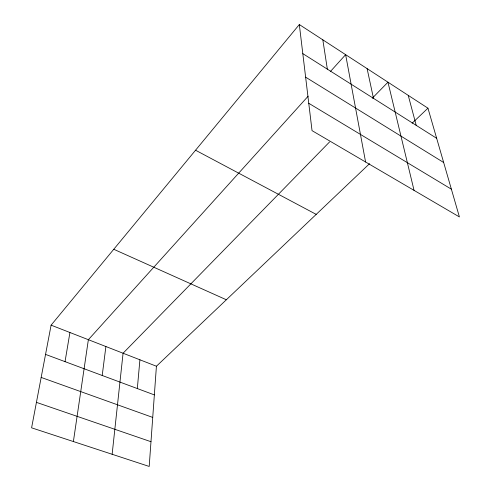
<?xml version="1.0" encoding="UTF-8"?>
<svg xmlns="http://www.w3.org/2000/svg" width="491" height="491" viewBox="0 0 491 491"><rect width="100%" height="100%" fill="white"/><g stroke="black" fill="none" stroke-linecap="round" stroke-linejoin="round"><path stroke-width="0.74" d="M369.539 163.693L156.42 366.231L149.203 466.45L31.59 427.821L51.101 325.165L299.32 24.55L427.949 108.186L459.41 216.936L312.037 130.643L299.32 24.55M137.327 388.559L139.91 359.793M112.132 454.273L123.075 353.225L329.547 141.96M102.208 375.486L105.896 346.529M73.386 441.55L88.368 339.698L308.158 96.181M65.033 361.646L69.931 332.511M330.277 71.661L345.627 54.661L365.586 161.999M372.288 98.225L387.964 82.187L414.054 190.379M412.133 123.216L427.949 108.186M36.426 402.362L150.989 441.716M41.164 377.426L152.738 417.418M45.546 354.392L154.358 394.899M51.101 325.165L156.42 366.231M113.759 249.275L226.351 299.768M195.547 150.221L316.204 214.377M308.759 103.276L451.382 189.182M305.629 77.161L443.661 162.509M302.806 53.629L436.665 138.309M408.236 95.371L416.221 125.377M367.102 68.623L373.479 98.335M322.826 39.839L327.35 69.157"/></g></svg>
